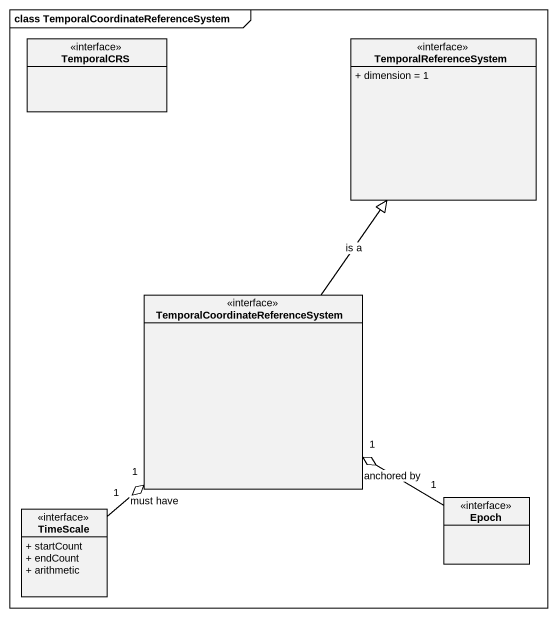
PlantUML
@startuml
mainframe class TemporalCoordinateReferenceSystem
hide circle
hide empty members
skinparam classAttributeIconSize 0
class TemporalCRS <<interface>>
class TemporalReferenceSystem <<interface>> {
  + dimension = 1
}
class "TemporalCoordinateReferenceSystem" as TemporalCoordinateReferenceS <<interface>>
class TimeScale <<interface>> {
  + startCount
  + endCount
  + arithmetic
}
class Epoch <<interface>>
TemporalCoordinateReferenceS -up-|> TemporalReferenceSystem : is a
TimeScale "1" -up-o "1" TemporalCoordinateReferenceS : must have
Epoch "1" -left-o "1" TemporalCoordinateReferenceS : anchored by
@enduml
